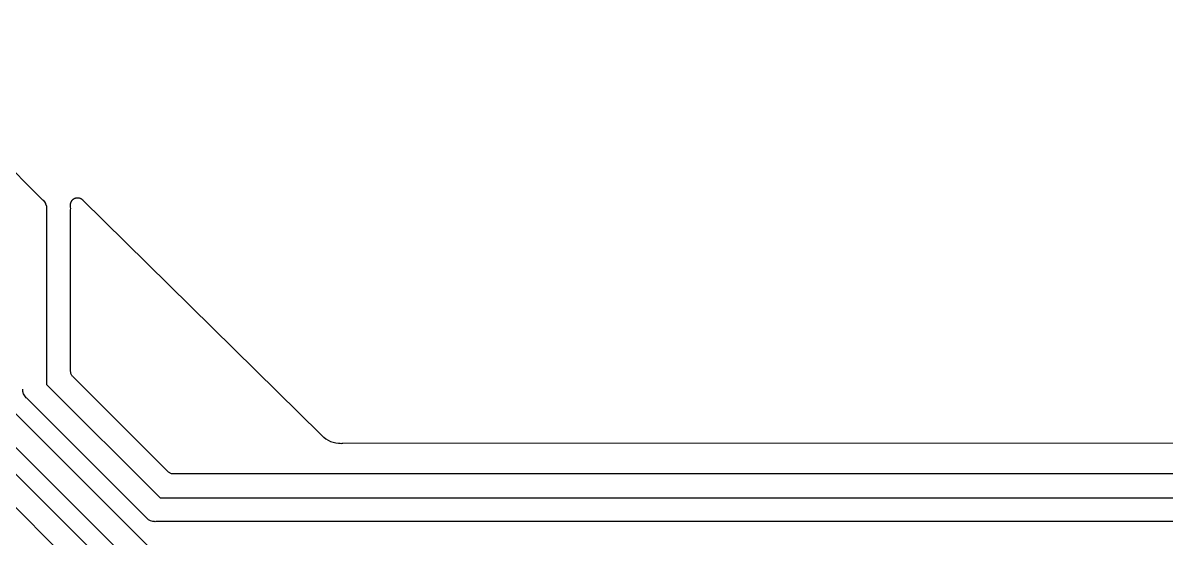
# Model space of a CAD drawing. Extents: x 37 to 187, y -133 to -79.
# Drawn here: x 84.84 to 108.93, y -111.09 to -100.23 of the extents above; entities that cross this region are included whole.
import ezdxf

# ---------------------------------------------------------------- set-up
doc = ezdxf.new("R2010")
doc.units = 0
doc.header["$MEASUREMENT"] = 0
doc.layers.add('BLACK', color=7, linetype='CONTINUOUS')

msp = doc.modelspace()

# ---------------------------------------------------------------- linework, layer by layer
at = {"layer": 'BLACK', "linetype": 'CONTINUOUS'}
for p, q in [((81.53, -100.226), (85.2581, -103.955)), ((85.2581, -103.955), (85.2676, -103.962)), ((85.2676, -103.962), (85.2989, -104)), ((85.2989, -104), (85.3186, -104.037)), ((85.3186, -104.037), (85.3221, -104.044)), ((85.3221, -104.044), (85.3364, -104.091)), ((85.8447, -104.062), (85.8455, -104.053)), ((85.8455, -104.053), (85.8456, -104.045)), ((85.8456, -104.045), (85.847, -104.039)), ((85.847, -104.039), (85.8477, -104.032)), ((85.8477, -104.032), (85.85, -104.025)), ((85.85, -104.025), (85.8517, -104.017)), ((85.8517, -104.017), (85.8543, -104.011)), ((85.8543, -104.011), (85.8562, -104.004)), ((85.8562, -104.004), (85.86, -103.997)), ((85.86, -103.997), (85.8632, -103.99)), ((85.8632, -103.99), (85.8669, -103.984)), ((85.8669, -103.984), (85.87, -103.979)), ((85.87, -103.979), (85.8752, -103.972)), ((85.8752, -103.972), (85.8798, -103.966)), ((85.8798, -103.966), (85.8845, -103.961)), ((85.8845, -103.961), (85.8886, -103.956)), ((85.8886, -103.956), (85.8949, -103.951)), ((85.8949, -103.951), (85.9007, -103.945)), ((85.9007, -103.945), (85.9062, -103.942)), ((85.9062, -103.942), (85.9112, -103.937)), ((85.9112, -103.937), (85.9184, -103.934)), ((85.9184, -103.934), (85.9252, -103.929)), ((85.9252, -103.929), (85.9312, -103.927)), ((85.9312, -103.927), (85.937, -103.924)), ((85.937, -103.924), (85.9448, -103.921)), ((85.9448, -103.921), (85.9523, -103.918)), ((85.9523, -103.918), (85.9587, -103.917)), ((85.9587, -103.917), (85.965, -103.915)), ((85.965, -103.915), (85.9731, -103.914)), ((85.9731, -103.914), (85.9811, -103.913)), ((85.9811, -103.913), (85.9876, -103.913)), ((85.9876, -103.913), (85.9941, -103.912)), ((85.9941, -103.912), (86.0022, -103.913)), ((86.0022, -103.913), (86.0103, -103.913)), ((86.0103, -103.913), (86.0168, -103.914)), ((86.0168, -103.914), (86.0233, -103.915)), ((86.0233, -103.915), (86.0311, -103.917)), ((86.0311, -103.917), (86.039, -103.919)), ((86.039, -103.919), (86.0451, -103.921)), ((86.0451, -103.921), (86.0513, -103.923)), ((86.0513, -103.923), (86.0585, -103.927)), ((86.0585, -103.927), (86.066, -103.93)), ((86.066, -103.93), (86.0714, -103.934)), ((86.0714, -103.934), (86.0772, -103.937)), ((86.0772, -103.937), (86.0835, -103.942)), ((86.0835, -103.942), (86.0903, -103.946)), ((86.0903, -103.946), (86.0949, -103.951)), ((86.0949, -103.951), (86.1, -103.955)), ((86.1, -103.955), (91.111, -108.894)), ((85.3364, -104.091), (85.3412, -104.14)), ((85.3412, -104.14), (85.34, -104.152)), ((85.34, -104.152), (85.34, -107.846)), ((85.8453, -104.068), (85.8447, -104.062)), ((85.8452, -104.075), (85.8453, -104.068)), ((85.8454, -104.077), (85.8452, -104.075)), ((85.8487, -104.11), (85.8454, -104.077)), ((85.848, -104.182), (85.8487, -104.176)), ((85.848, -104.185), (85.848, -104.182)), ((85.848, -107.574), (85.848, -104.185)), ((85.8517, -104.14), (85.8487, -104.11)), ((85.8487, -104.11), (85.8487, -104.11)), ((85.8487, -104.17), (85.8517, -104.14)), ((85.8487, -104.176), (85.8487, -104.17)), ((85.8494, -107.588), (85.848, -107.574)), ((85.8506, -107.601), (85.8494, -107.588)), ((85.8508, -107.602), (85.8506, -107.601)), ((85.8509, -107.603), (85.8508, -107.602)), ((85.8549, -107.616), (85.8509, -107.603)), ((85.8587, -107.63), (85.8549, -107.616)), ((85.8591, -107.63), (85.8587, -107.63)), ((85.8593, -107.631), (85.8591, -107.63)), ((85.8658, -107.643), (85.8593, -107.631)), ((85.8722, -107.656), (85.8658, -107.643)), ((85.8727, -107.656), (85.8722, -107.656)), ((85.8731, -107.657), (85.8727, -107.656)), ((85.8818, -107.668), (85.8731, -107.657)), ((85.8905, -107.678), (85.8818, -107.668)), ((82.8, -107.846), (89.0036, -114.05)), ((84.07, -107.846), (87.7336, -111.51)), ((85.34, -107.846), (87.7336, -110.24)), ((85.8915, -107.68), (85.8905, -107.678)), ((85.8916, -107.68), (85.8915, -107.68)), ((85.8919, -107.68), (85.8916, -107.68)), ((85.8916, -107.68), (85.8916, -107.68)), ((87.9, -109.688), (85.8919, -107.68)), ((88.7145, -114.468), (82.3819, -108.135)), ((87.4445, -111.928), (83.6519, -108.135)), ((84.8436, -107.999), (84.8388, -107.95)), ((84.8579, -108.046), (84.8436, -107.999)), ((84.8811, -108.09), (84.8579, -108.046)), ((84.8579, -108.046), (84.8579, -108.046)), ((84.9124, -108.128), (84.8811, -108.09)), ((84.9219, -108.135), (84.9124, -108.128)), ((87.4445, -110.658), (84.9219, -108.135)), ((91.111, -108.894), (91.1125, -108.895)), ((91.1125, -108.895), (91.1168, -108.9)), ((91.1168, -108.9), (91.1216, -108.905)), ((91.1216, -108.905), (91.1336, -108.92)), ((91.1336, -108.92), (91.1521, -108.935)), ((91.1521, -108.935), (91.1537, -108.936)), ((91.1537, -108.936), (91.155, -108.938)), ((91.155, -108.938), (91.1791, -108.957)), ((91.1791, -108.957), (91.1799, -108.958)), ((91.1799, -108.958), (91.1799, -108.958)), ((91.1799, -108.958), (91.224, -108.994)), ((91.224, -108.994), (91.2744, -109.02)), ((91.2744, -109.02), (91.2753, -109.021)), ((91.2753, -109.021), (91.2753, -109.021)), ((91.2753, -109.021), (91.3255, -109.048)), ((91.3255, -109.048), (91.3801, -109.064)), ((91.3801, -109.064), (91.3811, -109.064)), ((91.3811, -109.064), (91.3811, -109.064)), ((91.3811, -109.064), (91.4355, -109.081)), ((91.4355, -109.081), (91.4923, -109.086)), ((91.4923, -109.086), (91.4933, -109.086)), ((91.4933, -109.086), (91.4934, -109.086)), ((91.4934, -109.086), (91.5258, -109.089)), ((91.5258, -109.089), (91.5281, -109.089)), ((91.5281, -109.089), (91.5519, -109.091)), ((91.5519, -109.091), (91.5707, -109.089)), ((91.5707, -109.089), (91.5728, -109.089)), ((91.5728, -109.089), (91.5796, -109.089)), ((91.5796, -109.089), (91.5864, -109.088)), ((91.5864, -109.088), (181.013, -109.053)), ((87.9107, -109.697), (87.9, -109.688)), ((87.9214, -109.706), (87.9107, -109.697)), ((87.9221, -109.706), (87.9214, -109.706)), ((87.9227, -109.707), (87.9221, -109.706)), ((87.9349, -109.713), (87.9227, -109.707)), ((87.947, -109.72), (87.9349, -109.713)), ((87.9478, -109.72), (87.947, -109.72)), ((87.9485, -109.72), (87.9478, -109.72)), ((87.9618, -109.725), (87.9485, -109.72)), ((87.9749, -109.729), (87.9618, -109.725)), ((87.9757, -109.729), (87.9749, -109.729)), ((87.9765, -109.729), (87.9757, -109.729)), ((87.9903, -109.73), (87.9765, -109.729)), ((88.004, -109.732), (87.9903, -109.73)), ((88.0056, -109.732), (88.004, -109.732)), ((88.0061, -109.732), (88.0056, -109.732)), ((88.0056, -109.732), (88.0056, -109.732)), ((88.0056, -109.732), (88.0056, -109.732)), ((181.389, -109.732), (88.0061, -109.732)), ((87.7336, -110.24), (181.598, -110.24)), ((87.4524, -110.668), (87.4445, -110.658)), ((87.4904, -110.699), (87.4524, -110.668)), ((87.5339, -110.722), (87.4904, -110.699)), ((87.581, -110.736), (87.5339, -110.722)), ((87.6177, -110.74), (87.581, -110.736)), ((87.63, -110.741), (87.6177, -110.74)), ((87.6177, -110.74), (87.6177, -110.74)), ((87.6423, -110.74), (87.63, -110.741)), ((181.506, -110.74), (87.6423, -110.74))]:
    msp.add_line(p, q, dxfattribs=at)

doc.saveas('drawing.dxf')
